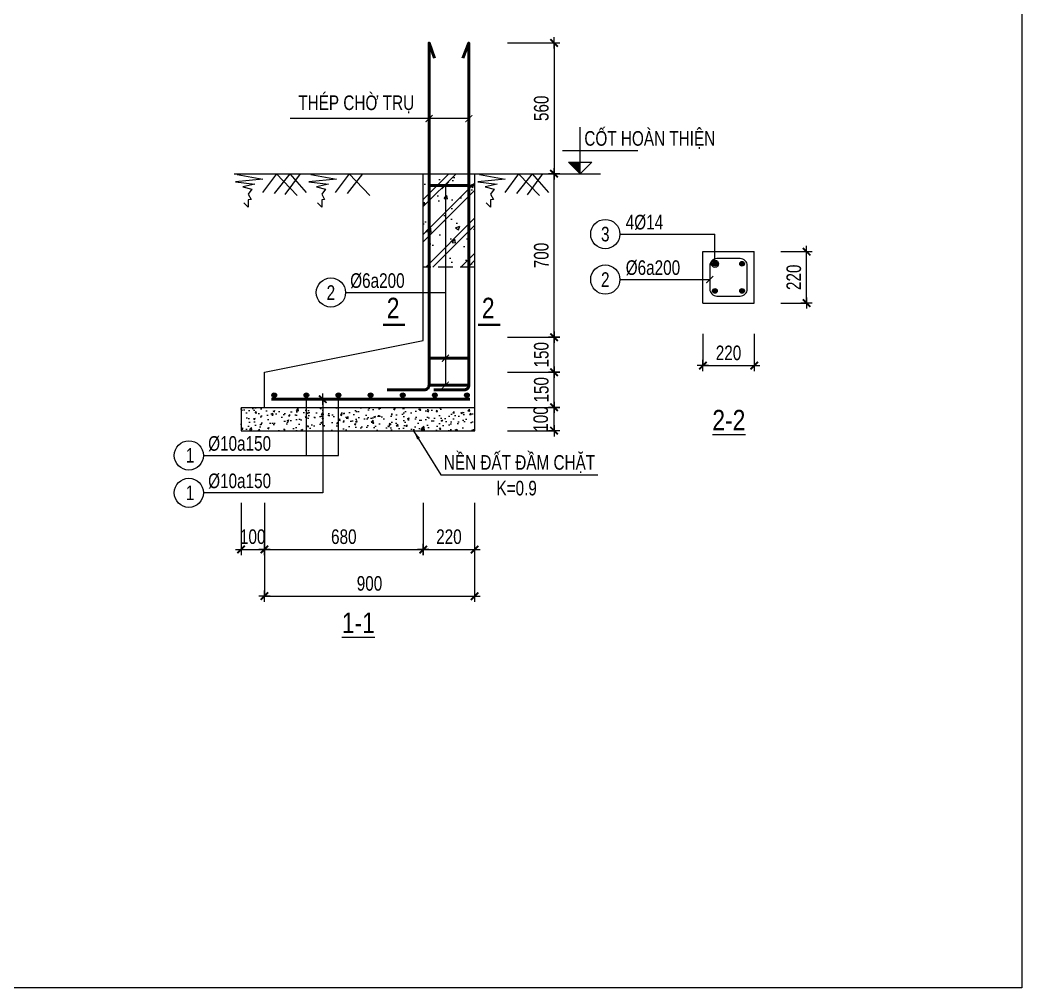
# Model space of a CAD drawing. Header units: millimetres. Extents: x 354914 to 384342, y 22525 to 116384.
# Drawn here: x 371620 to 380197, y 75668 to 83955 of the extents above; entities that cross this region are included whole.
import ezdxf
from ezdxf.enums import TextEntityAlignment as Align

# ---------------------------------------------------------------- set-up
doc = ezdxf.new("R2010")
doc.units = ezdxf.units.MM
doc.header["$LTSCALE"] = 250
doc.header["$MEASUREMENT"] = 0
doc.header["$PDMODE"] = 34
doc.header["$PDSIZE"] = 100
doc.linetypes.add('HIDDEN', pattern=[0.375, 0.25, -0.125])
doc.layers.get('0').update_dxf_attribs({"lineweight": 20})
doc.layers.get('DEFPOINTS').update_dxf_attribs({"color": 6, "lineweight": 20})
for name, color, linetype in [('1', 1, 'Continuous'), ('CDC.04.HIDDEN', 8, 'HIDDEN'), ('CDC_03_BORDER', 3, 'Continuous'), ('KCS_BORDER', 3, 'Continuous'), ('KCS_CHI', 1, 'Continuous'), ('KCS_DIM', 1, 'Continuous'), ('KCS_HATCH', 201, 'Continuous'), ('KCS_SNODE', 6, 'Continuous'), ('KCS_STEEL', 4, 'Continuous'), ('KCS_TEXT', 2, 'Continuous'), ('KCS_TEXT_TK', 2, 'Continuous')]:
    doc.layers.add(name, color=color, linetype=linetype)
for name, color, linetype, lineweight in [('CDC.02.DIM', 1, 'Continuous', 18), ('CDC.03.BORDER', 3, 'Continuous', 25), ('CDC.05.STEEL', 4, 'Continuous', 50), ('CDC.06.TEXT', 2, 'Continuous', 18), ('CDC.10.HATCH', 251, 'Continuous', 9), ('CDC.11.NOTE', 8, 'Continuous', 18)]:
    doc.layers.add(name, color=color, linetype=linetype, lineweight=lineweight)
doc.styles.add('1', font='arial.ttf', dxfattribs={"width": 0.75})
doc.styles.add('KCS_BIGTEXT', font='arial.ttf', dxfattribs={"width": 0.75})
doc.styles.add('KCS_SMTEXT', font='arial.ttf', dxfattribs={"width": 0.7})
doc.dimstyles.new('50X2', dxfattribs={"dimscale": 50, "dimtxt": 2.5, "dimasz": 0.008, "dimexe": 0, "dimexo": 0, "dimgap": 0.9, "dimtad": 1, "dimdec": 0, "dimlfac": 0.5, "dimzin": 13, "dimdsep": 46, "dimtxsty": '1', "dimblk1": 'CHEO', "dimblk2": 'CHEO', "dimsah": 1, "dimcen": 0, "dimclrd": 256, "dimclre": 256, "dimclrt": 3, "dimadec": 0, "dimazin": 0, "dimtfac": 1, "dimtdec": 0, "dimtix": 1, "dimtmove": 2, "dimatfit": 3, "dimldrblk": 'CHEO', "dimfxl": 8, "dimfxlon": 1, "dimtolj": 1, "dimtzin": 13, "dimarcsym": 0})
doc.dimstyles.new('KCS_DIM25', dxfattribs={"dimscale": 25, "dimtxt": 2.5, "dimasz": 1.6, "dimexe": 1.2, "dimexo": 0, "dimgap": 1, "dimtad": 1, "dimdec": 0, "dimzin": 0, "dimdsep": 46, "dimtxsty": 'KCS_SMTEXT', "dimblk": 'ARCHTICK', "dimcen": 0, "dimdle": 1, "dimclrd": 256, "dimclre": 256, "dimclrt": 2, "dimadec": 0, "dimazin": 0, "dimtfac": 1, "dimtdec": 0, "dimtix": 1, "dimtmove": 2, "dimatfit": 3, "dimfxl": 1, "dimtolj": 1, "dimtzin": 0, "dimarcsym": 0})

# ---------------------------------------------------------------- blocks, each defined once
blk = doc.blocks.new('KCS_SNODE')
at = {"layer": 'KCS_SNODE'}
blk.add_hatch(color=256, dxfattribs=at).paths.add_polyline_path([(-10, 0, 1), (10, 0, 1)])
blk.add_circle((0, 0), 10, dxfattribs=at)
blk = doc.blocks.new('_ArchTick')
at = {"color": 0, "linetype": 'ByBlock', "const_width": 0.15}
blk.add_lwpolyline([(-0.5, -0.5), (0.5, 0.5)], dxfattribs=at)
blk = doc.blocks.new('CHEO')
at = {"layer": 'CDC.02.DIM'}
for points in [[(-121, 0), (121, 0)], [(0, 121), (0, -121)]]:
    blk.add_lwpolyline(points, dxfattribs=at)
at = {"layer": 'CDC.02.DIM', "const_width": 40}
blk.add_lwpolyline([(80, 80), (-80, -81)], dxfattribs=at)
blk = doc.blocks.new('*D408')
at = {"layer": 'CDC.02.DIM', "lineweight": -2, "ltscale": 2, "transparency": 16777216}
for p, q in [((373511.5, 79821.9), (373511.5, 79421.9)), ((373711.5, 79821.9), (373711.5, 79421.9)), ((373511.1, 79421.9), (373510.7, 79421.9)), ((373511.5, 79421.9), (373711.5, 79421.9)), ((373711.9, 79421.9), (373712.3, 79421.9))]:
    blk.add_line(p, q, dxfattribs=at)
at = {"layer": 'DEFPOINTS', "color": 0, "ltscale": 2, "transparency": 16777216}
for p in [(373511.5, 80438.8), (373711.5, 80438.8), (373711.5, 79421.9)]:
    blk.add_point(p, dxfattribs=at)
at = {"layer": 'CDC.02.DIM', "lineweight": -2, "ltscale": 2, "transparency": 16777216, "xscale": 0.4, "yscale": 0.4, "zscale": 0.4}
blk.add_blockref('CHEO', (373511.5, 79421.9), dxfattribs=at)
at = {"layer": 'CDC.02.DIM', "lineweight": -2, "ltscale": 2, "transparency": 16777216, "xscale": 0.4, "yscale": 0.4, "zscale": 0.4, "rotation": 180}
blk.add_blockref('CHEO', (373711.5, 79421.9), dxfattribs=at)
at = {"layer": 'CDC.02.DIM', "color": 3, "ltscale": 2, "transparency": 16777216, "insert": (373611.5, 79530.7), "char_height": 125, "attachment_point": 5, "style": '1'}
blk.add_mtext('\\A1;100', dxfattribs=at)
blk = doc.blocks.new('*D409')
at = {"layer": 'CDC.02.DIM', "lineweight": -2, "ltscale": 2, "transparency": 16777216}
for p, q in [((373711.5, 79821.9), (373711.5, 79421.9)), ((375071.5, 79821.9), (375071.5, 79421.9)), ((373711.9, 79421.9), (375071.1, 79421.9))]:
    blk.add_line(p, q, dxfattribs=at)
at = {"layer": 'DEFPOINTS', "color": 0, "ltscale": 2, "transparency": 16777216}
for p in [(375071.5, 81225.6), (373711.5, 80438.8), (375071.5, 79421.9)]:
    blk.add_point(p, dxfattribs=at)
at = {"layer": 'CDC.02.DIM', "lineweight": -2, "ltscale": 2, "transparency": 16777216, "xscale": 0.4, "yscale": 0.4, "zscale": 0.4, "rotation": 180}
blk.add_blockref('CHEO', (373711.5, 79421.9), dxfattribs=at)
at = {"layer": 'CDC.02.DIM', "lineweight": -2, "ltscale": 2, "transparency": 16777216, "xscale": 0.4, "yscale": 0.4, "zscale": 0.4}
blk.add_blockref('CHEO', (375071.5, 79421.9), dxfattribs=at)
at = {"layer": 'CDC.02.DIM', "color": 3, "ltscale": 2, "transparency": 16777216, "insert": (374391.5, 79530.7), "char_height": 125, "attachment_point": 5, "style": '1'}
blk.add_mtext('\\A1;680', dxfattribs=at)
blk = doc.blocks.new('*D410')
at = {"layer": 'CDC.02.DIM', "lineweight": -2, "ltscale": 2, "transparency": 16777216}
for p, q in [((375071.5, 79821.9), (375071.5, 79421.9)), ((375511.5, 79821.9), (375511.5, 79421.9)), ((375071.9, 79421.9), (375511.1, 79421.9))]:
    blk.add_line(p, q, dxfattribs=at)
at = {"layer": 'DEFPOINTS', "color": 0, "ltscale": 2, "transparency": 16777216}
for p in [(375071.5, 81225.6), (375511.5, 80438.8), (375511.5, 79421.9)]:
    blk.add_point(p, dxfattribs=at)
at = {"layer": 'CDC.02.DIM', "lineweight": -2, "ltscale": 2, "transparency": 16777216, "xscale": 0.4, "yscale": 0.4, "zscale": 0.4, "rotation": 180}
blk.add_blockref('CHEO', (375071.5, 79421.9), dxfattribs=at)
at = {"layer": 'CDC.02.DIM', "lineweight": -2, "ltscale": 2, "transparency": 16777216, "xscale": 0.4, "yscale": 0.4, "zscale": 0.4}
blk.add_blockref('CHEO', (375511.5, 79421.9), dxfattribs=at)
at = {"layer": 'CDC.02.DIM', "color": 3, "ltscale": 2, "transparency": 16777216, "insert": (375291.5, 79530.7), "char_height": 125, "attachment_point": 5, "style": '1'}
blk.add_mtext('\\A1;220', dxfattribs=at)
blk = doc.blocks.new('*D411')
at = {"layer": 'CDC.02.DIM', "lineweight": -2, "ltscale": 2, "transparency": 16777216}
for p, q in [((373711.5, 79421.9), (373711.5, 79021.9)), ((375511.5, 79421.9), (375511.5, 79021.9)), ((373711.9, 79021.9), (375511.1, 79021.9))]:
    blk.add_line(p, q, dxfattribs=at)
at = {"layer": 'DEFPOINTS', "color": 0, "ltscale": 2, "transparency": 16777216}
for p in [(373711.5, 80438.8), (375511.5, 80438.8), (375511.5, 79021.9)]:
    blk.add_point(p, dxfattribs=at)
at = {"layer": 'CDC.02.DIM', "lineweight": -2, "ltscale": 2, "transparency": 16777216, "xscale": 0.4, "yscale": 0.4, "zscale": 0.4, "rotation": 180}
blk.add_blockref('CHEO', (373711.5, 79021.9), dxfattribs=at)
at = {"layer": 'CDC.02.DIM', "lineweight": -2, "ltscale": 2, "transparency": 16777216, "xscale": 0.4, "yscale": 0.4, "zscale": 0.4}
blk.add_blockref('CHEO', (375511.5, 79021.9), dxfattribs=at)
at = {"layer": 'CDC.02.DIM', "color": 3, "ltscale": 2, "transparency": 16777216, "insert": (374611.5, 79130.7), "char_height": 125, "attachment_point": 5, "style": '1'}
blk.add_mtext('\\A1;900', dxfattribs=at)
blk = doc.blocks.new('*D412')
at = {"layer": 'CDC.02.DIM', "lineweight": -2, "ltscale": 2, "transparency": 16777216}
for p, q in [((375791.5, 80938.8), (376191.5, 80938.8)), ((376191.5, 80639.2), (376191.5, 80938.4)), ((375791.5, 80638.8), (376191.5, 80638.8))]:
    blk.add_line(p, q, dxfattribs=at)
at = {"layer": 'DEFPOINTS', "color": 0, "ltscale": 2, "transparency": 16777216}
for p in [(375511.5, 80938.8), (376191.5, 80938.8), (375511.5, 80638.8)]:
    blk.add_point(p, dxfattribs=at)
at = {"layer": 'CDC.02.DIM', "lineweight": -2, "ltscale": 2, "transparency": 16777216, "xscale": 0.4, "yscale": 0.4, "zscale": 0.4}
for p, rotation in [((376191.5, 80938.8), 90), ((376191.5, 80638.8), 270)]:
    blk.add_blockref('CHEO', p, dxfattribs=dict(at, rotation=rotation))
at = {"layer": 'CDC.02.DIM', "color": 3, "ltscale": 2, "transparency": 16777216, "insert": (376082.7, 80788.8), "char_height": 125, "attachment_point": 5, "rotation": 90, "style": '1'}
blk.add_mtext('\\A1;150', dxfattribs=at)
blk = doc.blocks.new('*D413')
at = {"layer": 'CDC.02.DIM', "lineweight": -2, "ltscale": 2, "transparency": 16777216}
for p, q in [((375791.5, 80638.8), (376191.5, 80638.8)), ((376191.5, 80439.2), (376191.5, 80638.4)), ((375791.5, 80438.8), (376191.5, 80438.8))]:
    blk.add_line(p, q, dxfattribs=at)
at = {"layer": 'DEFPOINTS', "color": 0, "ltscale": 2, "transparency": 16777216}
for p in [(375511.5, 80638.8), (376191.5, 80638.8), (375511.5, 80438.8)]:
    blk.add_point(p, dxfattribs=at)
at = {"layer": 'CDC.02.DIM', "lineweight": -2, "ltscale": 2, "transparency": 16777216, "xscale": 0.4, "yscale": 0.4, "zscale": 0.4}
for p, rotation in [((376191.5, 80638.8), 90), ((376191.5, 80438.8), 270)]:
    blk.add_blockref('CHEO', p, dxfattribs=dict(at, rotation=rotation))
at = {"layer": 'CDC.02.DIM', "color": 3, "ltscale": 2, "transparency": 16777216, "insert": (376077.7, 80538.8), "char_height": 125, "attachment_point": 5, "rotation": 90, "style": '1'}
blk.add_mtext('\\A1;100', dxfattribs=at)
blk = doc.blocks.new('tu-nhien')
at = {"layer": 'CDC.10.HATCH', "linetype": 'Continuous'}
for p, q in [((215908.1, -265956.2), (215789.1, -266117.9)), ((216023.1, -265956.2), (215889.6, -266125.7)), ((215908.1, -265956.2), (216085.6, -266143.2)), ((216112.9, -265956.2), (215981.2, -266135.4)), ((216023.1, -265956.2), (216164.5, -266116.9)), ((216532, -265956.2), (216413, -266117.9)), ((216647, -265956.2), (216513.4, -266125.7)), ((216532, -265956.2), (216709.4, -266143.2))]:
    blk.add_line(p, q, dxfattribs=at)
for points in [[(215573.3, -265963.5), (215792.9, -266002), (215557.2, -266026.4), (215723.8, -266046.7), (215622.2, -266067), (215699.4, -266087.3), (215666.9, -266132), (215691.3, -266176.7), (215666.9, -266180.8), (215666.9, -266241.6), (215630.3, -266205.1)], [(216202.9, -265963.5), (216422.5, -266002), (216186.8, -266026.4), (216353.4, -266046.7), (216251.8, -266067), (216329.1, -266087.3), (216296.5, -266132), (216320.9, -266176.7), (216296.5, -266180.8), (216296.5, -266241.6), (216260, -266205.1)]]:
    blk.add_lwpolyline(points, dxfattribs=at)
blk = doc.blocks.new('*D414')
at = {"layer": 'CDC.02.DIM', "lineweight": -2, "ltscale": 2, "transparency": 16777216}
for p, q in [((375791.5, 82638.8), (376191.5, 82638.8)), ((376191.5, 81239.2), (376191.5, 82638.4)), ((375791.5, 81238.8), (376191.5, 81238.8))]:
    blk.add_line(p, q, dxfattribs=at)
at = {"layer": 'DEFPOINTS', "color": 0, "ltscale": 2, "transparency": 16777216}
for p in [(375511.5, 82638.8), (376191.5, 82638.8), (375511.5, 81238.8)]:
    blk.add_point(p, dxfattribs=at)
at = {"layer": 'CDC.02.DIM', "lineweight": -2, "ltscale": 2, "transparency": 16777216, "xscale": 0.4, "yscale": 0.4, "zscale": 0.4}
for p, rotation in [((376191.5, 82638.8), 90), ((376191.5, 81238.8), 270)]:
    blk.add_blockref('CHEO', p, dxfattribs=dict(at, rotation=rotation))
at = {"layer": 'CDC.02.DIM', "color": 3, "ltscale": 2, "transparency": 16777216, "insert": (376082.7, 81938.8), "char_height": 125, "attachment_point": 5, "rotation": 90, "style": '1'}
blk.add_mtext('\\A1;700', dxfattribs=at)
blk = doc.blocks.new('COS_CD')
at = {"layer": 'KCS_HATCH'}
blk.add_hatch(color=256, dxfattribs=at).paths.add_polyline_path([(37.5, 50), (87.5, 0), (87.5, 50)])
at = {"layer": 'KCS_CHI'}
for p, q in [((37.5, 50), (137.5, 50)), ((87.5, 0), (37.5, 50)), ((87.5, 0), (87.5, 50)), ((87.5, 0), (137.5, 50)), ((0, 0), (175, 0))]:
    blk.add_line(p, q, dxfattribs=at)
blk = doc.blocks.new('*U20')
at = {"layer": 'KCS_STEEL', "xscale": 2, "yscale": 2, "zscale": 2}
blk.add_blockref('KCS_SNODE', (0, 0), dxfattribs=at)
blk = doc.blocks.new('*U19')
at = {"layer": 'CDC_03_BORDER', "color": 0, "linetype": 'ByBlock', "lineweight": -2, "transparency": 16777216}
for p in [(0, 0), (275, 0), (550, 0), (825, 0), (1100, 0), (1375, 0), (1650, 0)]:
    blk.add_blockref('*U20', p, dxfattribs=at)
blk = doc.blocks.new('*D415')
at = {"layer": 'CDC.02.DIM', "lineweight": -2, "ltscale": 2, "transparency": 16777216}
for p, q in [((375791.5, 81238.8), (376191.5, 81238.8)), ((376191.5, 80939.2), (376191.5, 81238.4)), ((375791.5, 80938.8), (376191.5, 80938.8))]:
    blk.add_line(p, q, dxfattribs=at)
at = {"layer": 'DEFPOINTS', "color": 0, "ltscale": 2, "transparency": 16777216}
for p in [(375511.5, 81238.8), (376191.5, 81238.8), (375511.5, 80938.8)]:
    blk.add_point(p, dxfattribs=at)
at = {"layer": 'CDC.02.DIM', "lineweight": -2, "ltscale": 2, "transparency": 16777216, "xscale": 0.4, "yscale": 0.4, "zscale": 0.4}
for p, rotation in [((376191.5, 81238.8), 90), ((376191.5, 80938.8), 270)]:
    blk.add_blockref('CHEO', p, dxfattribs=dict(at, rotation=rotation))
at = {"layer": 'CDC.02.DIM', "color": 3, "ltscale": 2, "transparency": 16777216, "insert": (376082.7, 81088.8), "char_height": 125, "attachment_point": 5, "rotation": 90, "style": '1'}
blk.add_mtext('\\A1;150', dxfattribs=at)
blk = doc.blocks.new('A$Ccf27e5a6')
at = {"layer": 'CDC.11.NOTE', "linetype": 'Continuous'}
for p, q in [((-492, 0), (-633.4, -160.8)), ((-581.7, 0), (-450.1, -179.3)), ((-376.9, 0), (-554.4, -187.1)), ((-492, 0), (-358.4, -169.5)), ((-376.9, 0), (-258, -161.7))]:
    blk.add_line(p, q, dxfattribs=at)
blk.add_lwpolyline([(-42.2, -7.3), (-261.8, -45.9), (-26, -70.3), (-192.7, -90.6), (-91.1, -110.9), (-168.3, -131.2), (-135.8, -175.9), (-160.2, -220.5), (-135.8, -224.6), (-135.8, -285.5), (-99.2, -248.9)], dxfattribs=at)
blk = doc.blocks.new('*D416')
at = {"layer": 'CDC.02.DIM', "lineweight": -2, "ltscale": 2, "transparency": 16777216}
for p, q in [((375791.5, 83758.8), (376191.5, 83758.8)), ((376191.5, 83758.4), (376191.5, 82639.2)), ((375791.5, 82638.8), (376191.5, 82638.8))]:
    blk.add_line(p, q, dxfattribs=at)
at = {"layer": 'DEFPOINTS', "color": 0, "ltscale": 2, "transparency": 16777216}
for p in [(375511.5, 83758.8), (375511.5, 82638.8), (376191.5, 82638.8)]:
    blk.add_point(p, dxfattribs=at)
at = {"layer": 'CDC.02.DIM', "lineweight": -2, "ltscale": 2, "transparency": 16777216, "xscale": 0.4, "yscale": 0.4, "zscale": 0.4}
for p, rotation in [((376191.5, 83758.8), 90), ((376191.5, 82638.8), 270)]:
    blk.add_blockref('CHEO', p, dxfattribs=dict(at, rotation=rotation))
at = {"layer": 'CDC.02.DIM', "color": 3, "ltscale": 2, "transparency": 16777216, "insert": (376082.7, 83198.8), "char_height": 125, "attachment_point": 5, "rotation": 90, "style": '1'}
blk.add_mtext('\\A1;560', dxfattribs=at)
blk = doc.blocks.new('*D417')
at = {"layer": 'CDC.02.DIM', "lineweight": -2, "ltscale": 2, "transparency": 16777216}
for p, q in [((377464.9, 81267.3), (377464.9, 80995.7)), ((377904.9, 81267.3), (377904.9, 80995.7)), ((377465.3, 80995.7), (377904.5, 80995.7))]:
    blk.add_line(p, q, dxfattribs=at)
at = {"layer": 'DEFPOINTS', "color": 0, "ltscale": 2, "transparency": 16777216}
for p in [(377464.9, 81267.3), (377904.9, 81267.3), (377904.9, 80995.7)]:
    blk.add_point(p, dxfattribs=at)
at = {"layer": 'CDC.02.DIM', "lineweight": -2, "ltscale": 2, "transparency": 16777216, "xscale": 0.4, "yscale": 0.4, "zscale": 0.4, "rotation": 180}
blk.add_blockref('CHEO', (377464.9, 80995.7), dxfattribs=at)
at = {"layer": 'CDC.02.DIM', "lineweight": -2, "ltscale": 2, "transparency": 16777216, "xscale": 0.4, "yscale": 0.4, "zscale": 0.4}
blk.add_blockref('CHEO', (377904.9, 80995.7), dxfattribs=at)
at = {"layer": 'CDC.02.DIM', "color": 3, "ltscale": 2, "transparency": 16777216, "insert": (377684.9, 81104.5), "char_height": 125, "attachment_point": 5, "style": '1'}
blk.add_mtext('\\A1;220', dxfattribs=at)
blk = doc.blocks.new('*D418')
at = {"layer": 'CDC.02.DIM', "lineweight": -2, "ltscale": 2, "transparency": 16777216}
for p, q in [((378131.9, 81972), (378353.1, 81972)), ((378353.1, 81532.4), (378353.1, 81971.6)), ((378131.9, 81532), (378353.1, 81532))]:
    blk.add_line(p, q, dxfattribs=at)
at = {"layer": 'DEFPOINTS', "color": 0, "ltscale": 2, "transparency": 16777216}
for p in [(378131.9, 81972), (378353.1, 81972), (378131.9, 81532)]:
    blk.add_point(p, dxfattribs=at)
at = {"layer": 'CDC.02.DIM', "lineweight": -2, "ltscale": 2, "transparency": 16777216, "xscale": 0.4, "yscale": 0.4, "zscale": 0.4}
for p, rotation in [((378353.1, 81972), 90), ((378353.1, 81532), 270)]:
    blk.add_blockref('CHEO', p, dxfattribs=dict(at, rotation=rotation))
at = {"layer": 'CDC.02.DIM', "color": 3, "ltscale": 2, "transparency": 16777216, "insert": (378244.2, 81752), "char_height": 125, "attachment_point": 5, "rotation": 90, "style": '1'}
blk.add_mtext('\\A1;220', dxfattribs=at)

msp = doc.modelspace()

# ---------------------------------------------------------------- hatches: boundary and pattern name
at = {"layer": 'CDC.10.HATCH', "ltscale": 2}
h = msp.add_hatch(dxfattribs=at)
h.set_pattern_fill('BT-01', color=256, scale=50, pattern_type=2)
h.set_pattern_definition([(50, (92238.1, 166759.63), (358.6301, -31.37607), [37.5, -412.5]), (355, (92238.1, 166759.63), (-69.37567, 376.09607), [30, -330]), (100.4514, (92267.97, 166757.02), (289.2547, 344.71977), [31.8701, -350.57106]), (46.1842, (92238.1, 166859.63), (533.6205, -82.7595), [56.25, -618.75]), (96.6356, (92282.55, 166852.74), (467.33135, 487.0589), [47.8051, -525.8565]), (351.1842, (92238.1, 166859.63), (467.331, 487.0593), [45, -495]), (21, (92288.1, 166834.63), (298.45353, -201.30945), [37.5, -412.5]), (326, (92288.1, 166834.63), (121.65767, 362.575), [30, -330]), (71.4514, (92312.96, 166817.86), (420.1113, 161.26525), [31.8701, -350.57106]), (37.5, (92238.09, 166759.63), (6.07993, 166.446927), [0, -326, 0, -335, 0, -331.25]), (7.5, (92238.09, 166759.63), (131.53477, 197.20586), [0, -191, 0, -318.5, 0, -126.25]), (327.5, (92126.59, 166759.63), (266.91122, -11.277436), [0, -125, 0, -390, 0, -517.5]), (317.5, (92076.59, 166759.63), (291.59308, 50.0525), [0, -162.5, 0, -259, 0, -367.5]), (45, (92238.09, 166759.63), (-150.26019, 150.26019), []), (45, (92238.09, 166820.88), (-150.26019, 150.26019), [])])
h.paths.add_polyline_path([(375071.5, 82638.8), (375511.5, 82638.8), (375511.5, 81838.8), (375071.5, 81838.8)])
h = msp.add_hatch(dxfattribs=at)
h.set_pattern_fill('BTLOT', color=256, scale=20, style=0, pattern_type=2)
h.set_pattern_definition([(50, (91277.88, 166717.95), (143.452037, -12.550427), [15, -165]), (355, (91277.88, 166717.95), (-27.75027, 150.43843), [12, -132]), (100.451444, (91289.84, 166716.9), (115.70177, 137.888), [12.74804, -140.22842]), (46.1842, (91277.88, 166757.95), (213.44827, -33.10386), [22.5, -247.5]), (96.635635, (91295.67, 166755.2), (186.93239, 194.82372), [19.12207, -210.34275]), (351.18416, (91277.88, 166757.95), (186.93239, 194.82372), [18, -198]), (21, (91297.88, 166747.95), (119.38141, -80.52378), [15, -165]), (326, (91297.88, 166747.95), (48.66307, 145.03001), [12, -132]), (71.451445, (91307.83, 166741.24), (168.044475, 64.50623), [12.74804, -140.22842]), (37.5, (91277.88, 166717.953), (2.431971, 66.578771), [0, -130.4, 0, -134, 0, -132.5]), (7.5, (91277.88, 166717.95), (52.613907, 78.882342), [0, -76.4, 0, -127.4, 0, -50.5]), (327.5, (91233.28, 166717.95), (106.764487, -4.510974), [0, -50, 0, -156, 0, -207]), (317.5, (91213.28, 166717.95), (116.637234, 20.020996), [0, -65, 0, -103.6, 0, -147])])
h.paths.add_polyline_path([(373511.5, 80638.8), (375511.5, 80638.8), (375511.5, 80438.8), (373511.5, 80438.8)])

# ---------------------------------------------------------------- linework, layer by layer
at = {"layer": '1'}
msp.add_lwpolyline([(354913.8, 90413.1), (380197, 90413.1), (380197, 75667.8), (354913.8, 75667.8)], close=True, dxfattribs=at)
at = {"layer": 'CDC.04.HIDDEN', "ltscale": 2}
msp.add_lwpolyline([(375071.5, 82638.8), (375511.5, 82638.8), (375511.5, 81838.8), (375071.5, 81838.8)], close=True, dxfattribs=at)
at = {"layer": 'CDC.05.STEEL', "ltscale": 2}
for p, q in [((375121.5, 82538.8), (375461.5, 82538.8)), ((375121.5, 81058.8), (375461.5, 81058.8)), ((375121.5, 80828.8), (375461.5, 80828.8)), ((375471, 80708.8), (373771.1, 80708.8))]:
    msp.add_line(p, q, dxfattribs=at)
for points in [[(375169.1, 83628.6), (375121.5, 83758.8), (375121.5, 80828.8, -0.414214), (375081.5, 80788.8), (374761.5, 80788.8)], [(375411.2, 83628.6), (375461.5, 83758.8), (375461.5, 80828.8, -0.414214), (375421.5, 80788.8), (375161.5, 80788.8)]]:
    msp.add_lwpolyline(points, format="xyb", dxfattribs=at)
at = {"layer": 'KCS_BORDER', "ltscale": 2}
for p, q in [((373453.3, 82638.8), (375977.3, 82638.8)), ((375071.5, 81212.4), (375071.5, 82638.8)), ((375511.5, 82638.8), (375511.5, 81238.8)), ((377464.9, 81972), (377904.9, 81972)), ((377464.9, 81532), (377464.9, 81972)), ((377904.9, 81532), (377904.9, 81972)), ((377464.9, 81532), (377904.9, 81532)), ((375511.5, 81238.8), (375511.5, 80638.8)), ((373711.5, 80938.8), (375071.5, 81212.4)), ((373711.5, 80638.8), (373711.5, 80938.8)), ((373511.5, 80638.8), (375511.5, 80638.8)), ((373511.5, 80638.8), (373511.5, 80438.8)), ((375511.5, 80638.8), (375511.5, 80438.8)), ((373511.5, 80438.8), (375511.5, 80438.8))]:
    msp.add_line(p, q, dxfattribs=at)
at = {"layer": 'KCS_CHI', "ltscale": 2}
for p, q in [((376414.9, 82638.8), (376414.9, 83038.8)), ((376264.9, 82838.8), (376909.9, 82838.8)), ((375261.3, 82538.8), (375261.3, 80828.8)), ((376754.9, 82122), (377568.9, 82122)), ((377568.9, 81868), (377568.9, 82122)), ((376754.9, 81732.6), (377524.9, 81732.6)), ((374406.1, 81621.6), (375261.3, 81621.6)), ((374070.8, 80227.3), (374070.8, 80742.8)), ((374345.8, 80227.3), (374345.8, 80742.8)), ((373190.2, 80227.3), (374345.8, 80227.3))]:
    msp.add_line(p, q, dxfattribs=at)
msp.add_circle((377568.9, 81868), 31, dxfattribs=at)
at = {"layer": 'KCS_STEEL', "ltscale": 2}
msp.add_lwpolyline([(377524.9, 81852), (377524.9, 81652, 0.414214), (377584.9, 81592), (377784.9, 81592, 0.414214), (377844.9, 81652), (377844.9, 81852, 0.414214), (377784.9, 81912), (377584.9, 81912, 0.414214), (377524.9, 81852)], format="xyb", dxfattribs=at)
at = {"layer": 'KCS_TEXT_TK', "color": 1, "ltscale": 2}
for centre in [(376629.9, 82122), (376629.9, 81732.6), (374281.1, 81621.6), (373065.2, 80227.3), (373065.2, 79907)]:
    msp.add_circle(centre, 125, dxfattribs=at)

# ---------------------------------------------------------------- block references
at = {"layer": 'CDC.03.BORDER', "ltscale": 2, "xscale": -1}
msp.add_blockref('A$Ccf27e5a6', (375511.5, 82638.8), dxfattribs=at)
at = {"layer": 'CDC.06.TEXT', "color": 4, "ltscale": 2, "xscale": 134.4, "yscale": 134.4, "zscale": 134.4, "rotation": 134.9999999999999}
for p in [(374821.3, 81344.9), (375635.8, 81344.9)]:
    msp.add_blockref('_ArchTick', p, dxfattribs=at)
at = {"layer": 'CDC.11.NOTE', "ltscale": 2}
msp.add_blockref('tu-nhien', (157905.8, 348595), dxfattribs=at)
at = {"layer": 'CDC_03_BORDER', "ltscale": 2}
msp.add_blockref('*U19', (373795.8, 80742.8), dxfattribs=at)
at = {"layer": 'KCS_CHI', "ltscale": 2, "xscale": 2, "yscale": 2, "zscale": 2}
msp.add_blockref('COS_CD', (376239.9, 82638.8), dxfattribs=at)
at = {"layer": 'KCS_DIM', "ltscale": 2, "xscale": 60, "yscale": 60, "zscale": 60, "rotation": 180}
for p in [(375261.3, 82538.8), (377524.9, 81732.6), (375261.3, 81058.8), (375261.3, 80828.8)]:
    msp.add_blockref('_ArchTick', p, dxfattribs=at)
at = {"layer": 'KCS_STEEL', "ltscale": 2, "xscale": 2, "yscale": 2, "zscale": 2}
for p in [(377568.9, 81868), (377800.9, 81868), (377568.9, 81636), (377800.9, 81636)]:
    msp.add_blockref('KCS_SNODE', p, dxfattribs=at)

# ---------------------------------------------------------------- texts
at = {"layer": 'CDC.06.TEXT', "color": 4, "ltscale": 2, "style": 'KCS_BIGTEXT', "width": 0.8}
for p in [(374867.9, 81402), (375682.4, 81402)]:
    msp.add_text('2', height=175, dxfattribs=at).set_placement(p, align=Align.RIGHT)
for s, p in [('%%U2-2', (377687.7, 80442)), ('%%U1-1', (374515.7, 78706.1))]:
    msp.add_text(s, height=175, dxfattribs=at).set_placement(p, align=Align.CENTER)
at = {"layer": 'KCS_TEXT', "ltscale": 2, "style": 'KCS_SMTEXT', "width": 0.75}
for s, p in [('THÉP CHỜ TRỤ', (374994.3, 83184.1)), ('CỐT HOÀN THIỆN', (377571.1, 82878.8)), ('NỀN ĐẤT ĐẦM CHẶT', (376543.2, 80104.6)), (' K=0.9', (376044.2, 79884.8))]:
    msp.add_text(s, height=125, dxfattribs=at).set_placement(p, align=Align.RIGHT)
for s, p in [('4%%C14', (376804.9, 82162)), ('%%C6a200', (376804.9, 81772.6)), ('%%C6a200', (374446.1, 81661.6)), ('%%C10a150', (373230.2, 80267.3)), ('%%C10a150', (373230.2, 79947))]:
    msp.add_text(s, height=125, dxfattribs=at).set_placement(p)
at = {"layer": 'KCS_TEXT_TK', "ltscale": 2, "style": 'KCS_SMTEXT', "width": 0.75}
for s, p in [('3', (376629.9, 82122)), ('2', (376629.9, 81732.6)), ('2', (374281.1, 81621.6)), ('1', (373075, 80227.3)), ('1', (373075, 79907))]:
    msp.add_text(s, height=125, dxfattribs=at).set_placement(p, align=Align.MIDDLE_CENTER)

# ---------------------------------------------------------------- dimensions: what is measured, and where the dimension line sits
at = {"layer": 'CDC.02.DIM', "ltscale": 2}
for base, p1, p2, angle, picture, middle in [((376191.5, 82638.8), (375511.5, 83758.8), (375511.5, 82638.8), 270, '*D416', (376082.7, 83198.8)), ((376191.5, 82638.8), (375511.5, 81238.8), (375511.5, 82638.8), 90, '*D414', (376082.7, 81938.8)), ((378353.1, 81972), (378131.9, 81532), (378131.9, 81972), 90, '*D418', (378244.2, 81752)), ((376191.5, 81238.8), (375511.5, 80938.8), (375511.5, 81238.8), 90, '*D415', (376082.7, 81088.8)), ((376191.5, 80938.8), (375511.5, 80638.8), (375511.5, 80938.8), 90, '*D412', (376082.7, 80788.8))]:
    dim = msp.add_linear_dim(base=base, p1=p1, p2=p2, angle=angle, dimstyle='50X2', dxfattribs=at)
    dim.commit()
    dim.dimension.update_dxf_attribs({"geometry": picture, "text_midpoint": middle})
for base, p1, p2, picture, middle in [((375071.5, 79421.9), (373711.5, 80438.8), (375071.5, 81225.6), '*D409', (374391.5, 79530.7)), ((375511.5, 79421.9), (375071.5, 81225.6), (375511.5, 80438.8), '*D410', (375291.5, 79530.7)), ((377904.9, 80995.7), (377464.9, 81267.3), (377904.9, 81267.3), '*D417', (377684.9, 81104.5)), ((373711.5, 79421.9), (373511.5, 80438.8), (373711.5, 80438.8), '*D408', (373611.5, 79530.7)), ((375511.5, 79021.9), (373711.5, 80438.8), (375511.5, 80438.8), '*D411', (374611.5, 79130.7))]:
    dim = msp.add_linear_dim(base=base, p1=p1, p2=p2, dimstyle='50X2', dxfattribs=at)
    dim.commit()
    dim.dimension.update_dxf_attribs({"geometry": picture, "text_midpoint": middle})
dim = msp.add_linear_dim(base=(376191.5, 80638.8), p1=(375511.5, 80438.8), p2=(375511.5, 80638.8), angle=90, dimstyle='50X2', dxfattribs=at)
dim.commit()
dim.dimension.update_dxf_attribs({"geometry": '*D413', "text_midpoint": (376077.7, 80538.8), "dimtype": 160})

# ---------------------------------------------------------------- leaders
for points, dimstyle, override in [([(374211.5, 80708.8), (374211.5, 79907), (373190.2, 79907)], '50X2', {"dimgap": 0.9, "dimtad": 0}), ([(374988.9, 80438.8), (375222.9, 80061), (376566.6, 80061)], 'KCS_DIM25', {"dimscale": 50, "dimgap": 1, "dimtad": 0, "dimclrd": 1, "dimclre": 1, "dimfxl": 0})]:
    msp.add_leader(points, dimstyle=dimstyle, override=override, dxfattribs=at)
at = {"layer": 'KCS_DIM', "ltscale": 2}
for points in [[(375461.5, 83110.6), (373931.4, 83110.6)], [(375121.5, 83110.6), (373931.4, 83110.6)]]:
    msp.add_leader(points, dimstyle='KCS_DIM25', override={"dimscale": 50, "dimasz": 1.2, "dimtad": 0, "dimclrd": 1, "dimclre": 1, "dimldrblk": 'ArchTick', "dimfxl": 0}, dxfattribs=at)

doc.saveas('drawing.dxf')
